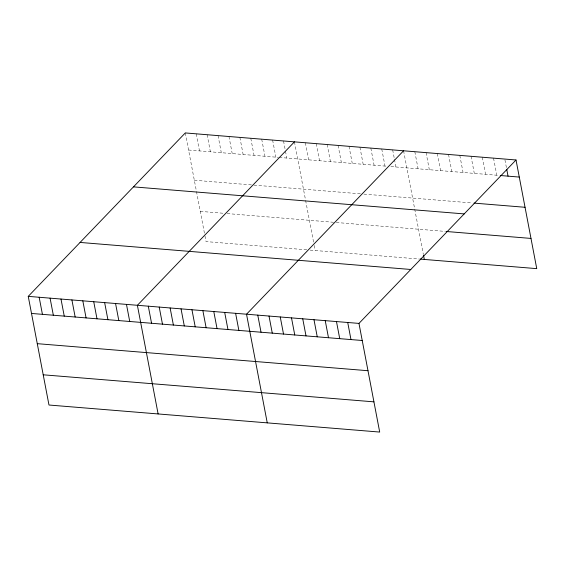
<?xml version="1.0" encoding="UTF-8"?>
<svg xmlns="http://www.w3.org/2000/svg" width="565" height="565" viewBox="0 0 565 565"><rect width="100%" height="100%" fill="white"/><g stroke="black" fill="none" stroke-linecap="round" stroke-linejoin="round"><path stroke-width="0.42" stroke-dasharray="2.83 2.12" d="M188.569 150.022L278.397 157.367M279.23 157.437L386.693 166.223M390.888 166.569L499.389 175.44M194.332 180.242L253.099 185.045M253.939 185.115L360.555 193.837M363.909 194.106L472.284 202.969M200.271 211.374L223.775 213.295M227.137 213.57L335.433 222.426M336.267 222.497L445.354 231.417M306.774 249.829L206.034 241.594L204.756 234.878M310.136 250.104L419.272 259.031M504.941 159.916L506.409 167.607M493.535 158.143L496.79 175.228M482.291 157.225L485.547 174.31M471.048 156.3L474.303 173.391M459.804 155.382L463.06 172.473M448.554 154.464L451.816 171.548M437.31 153.546L440.573 170.63M426.067 152.628L429.329 169.712M414.823 151.703L418.086 168.794M403.58 150.784L423.347 254.405M392.668 149.895L394.292 158.433M394.462 159.288L395.924 166.979M381.749 148.998L385.012 166.089M370.838 148.108L374.101 165.199M359.926 147.218L363.182 164.302M349.008 146.321L352.27 163.412M338.096 145.431L341.359 162.515M327.184 144.534L330.44 161.625M316.273 143.644L319.529 160.735M305.354 142.754L308.617 159.839M294.443 141.857L305.446 199.544M305.609 200.406L313.568 242.124M314.211 245.478L315.171 250.514M283.531 140.968L285.325 150.368M285.487 151.222L286.787 158.052M272.613 140.078L275.875 157.162M261.701 139.181L264.964 156.272M250.789 138.291L254.045 155.375M239.878 137.394L243.134 154.485M228.959 136.504L232.222 153.595M218.048 135.614L221.311 152.698M207.136 134.717L210.392 151.808M196.217 133.827L199.48 150.912M185.306 132.937L196.309 190.617M196.479 191.486L204.594 234.037"/><path stroke-width="0.85" d="M516.022 159.98L358.966 323.406L379.694 432.063L48.978 405.02L28.25 296.364L185.306 132.937L516.022 159.98L536.75 268.636L420.106 259.095M294.443 141.857L137.387 305.291L158.115 413.947M403.58 150.784L246.524 314.211L267.252 422.867M500.251 175.51L519.284 177.071M474.014 203.11L525.047 207.284M133.481 186.867L464.197 213.909M446.223 231.488L530.987 238.423M80.082 242.434L410.797 269.477M28.25 296.364L358.966 323.406M31.513 313.448L362.229 340.497M37.276 343.668L367.992 370.718M43.215 374.8L373.931 401.849M506.734 169.316L508.041 176.153M423.503 255.246L424.308 259.441M347.722 322.488L350.978 339.579M336.479 321.57L339.735 338.661M325.235 320.652L328.491 337.736M313.992 319.734L317.248 336.818M302.741 318.808L306.004 335.9M291.498 317.89L294.761 334.981M280.254 316.972L283.517 334.063M269.011 316.054L272.274 333.138M257.767 315.136L261.03 332.22M235.612 313.321L238.868 330.412M224.693 312.431L227.956 329.515M213.782 311.534L217.045 328.625M202.87 310.644L206.126 327.728M191.952 309.754L195.215 326.838M181.04 308.857L184.303 325.949M170.129 307.967L173.384 325.052M159.217 307.07L162.473 324.162M148.298 306.181L151.561 323.272M126.475 304.394L129.731 321.485M115.557 303.504L118.82 320.588M104.645 302.614L107.908 319.698M93.734 301.717L96.989 318.808M82.815 300.827L86.078 317.911M71.903 299.93L75.166 317.022M60.992 299.04L64.248 316.132M50.08 298.151L53.336 315.235M39.162 297.254L42.424 314.345"/></g></svg>
